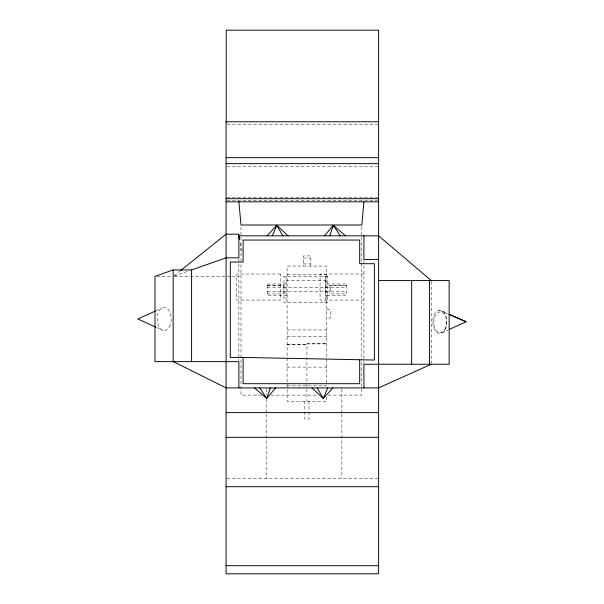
<?xml version="1.0" encoding="UTF-8"?>
<svg xmlns="http://www.w3.org/2000/svg" width="604" height="604" viewBox="0 0 604 604"><rect width="100%" height="100%" fill="white"/><g stroke="black" fill="none" stroke-linecap="round" stroke-linejoin="round"><path stroke-width="0.45" stroke-dasharray="3.02 2.27" d="M327.798 295.869L325.699 295.869L325.699 276.27L325.692 302.332M174.148 275.749L180 271.06M156.225 310.63L162.068 307.964M441.932 332.804L447.775 330.146M174.277 276.028L188.131 271.166M306.915 343.872L326.726 343.819L306.915 343.835L306.915 401.343M227.164 124.379L377.666 124.379M227.036 166.787L377.666 166.787M227.036 197.636L377.666 197.636M227.036 200.249L377.666 200.249M303.495 258.036L310.343 258.036M303.495 263.933L310.343 263.933M363.91 274.02L320.052 274.02L320.052 300.082L363.91 300.082M287.111 274.367L326.726 274.367M156.829 276.33L172.495 276.33M174.352 276.33L226.727 276.33M227.006 276.33L238.89 276.33M286.077 280.483L325.692 280.483M267.3 284.023L287.111 284.001M326.726 284.023L346.53 284.023L346.53 295.318L326.726 295.318M267.3 285.405L283.948 285.405M346.53 285.405L329.882 285.405L329.882 293.929L346.53 293.869M267.3 285.466L283.948 285.466M329.882 285.466L346.53 285.466M267.3 287.67L346.53 287.67M267.3 291.672L346.53 291.672M267.3 293.929L283.948 293.929L283.948 284.001M287.111 295.341L267.3 295.318L267.3 284.001M326.726 309.799L330.365 309.799L330.365 318.112L326.726 318.112M287.111 329.912L326.726 329.935M287.111 336.209L326.726 336.239M287.111 344.25L306.915 344.25L287.111 344.212M287.111 367.104L326.726 367.104M287.111 385.835L326.726 385.835L326.726 266.07L287.111 266.07L287.111 357.047M261.6 395.122L240.996 395.122L240.996 263.646M270.962 395.122L317.787 395.122M328.085 395.122L361.804 395.122L361.804 359.365M227.021 478.587L377.666 478.587M443.011 311.49A11.574 7.006 -90 0 1 444.559 330.282A11.574 7.006 -90 0 1 433.34 326.251A11.574 7.006 -90 0 1 439.47 310.222L441.29 310.471L447.3 313.401M439.47 310.222L448.077 313.944M156.708 327.572L162.71 330.297M240.052 243.065L241.645 253.008M431.286 281.517L431.286 363.314M363.91 260.43L363.91 363.54M361.804 226.885L361.804 236.307M361.804 237.251L361.804 358.421M341.887 388.848L341.887 413.151M341.887 414.087L341.887 478.587M330.509 287.67L330.509 291.672M326.726 396.783L326.726 401.343L287.111 401.343L287.111 357.961M310.343 266.07L310.343 255.9L303.495 255.9L303.495 266.07M308.991 401.343L308.991 419.116L304.846 419.116L304.846 401.343M286.077 276.27L286.077 302.332M266.175 388.848L266.175 395.394M266.175 399.131L266.175 413.151M266.175 414.087L266.175 478.587M240.996 226.885L240.996 236.307M240.996 237.251L240.996 262.702M238.89 258.761L238.89 360.724M280.633 274.02L236.776 274.02L236.776 300.082L280.633 300.082L280.633 274.02M327.798 276.27L283.971 276.27L283.971 302.332L327.798 302.332L327.798 276.27M169.384 326.779A11.574 7.006 -90 0 0 165.692 307.678A11.574 7.006 -90 0 0 157.523 322.513A11.574 7.006 -90 0 0 169.384 326.779M444.823 329.693A10.532 6.38 -90 0 0 441.728 312.177A10.532 6.38 -90 0 0 434.095 325.367A10.532 6.38 -90 0 0 444.823 329.693"/><path stroke-width="0.91" d="M363.91 201.819L361.804 224.998L240.996 224.998L238.89 201.819M266.711 398.451L270.313 387.911M329.739 235.832L333.332 225.3L345.48 235.832M272.344 235.832L276.753 225.3L288.085 235.832M311.966 387.911L323.246 398.451L327.7 387.911M324.491 235.832L333.295 225.3M275.552 387.911L266.757 398.451L254.571 387.911M267.096 235.832L276.753 225.3M323.291 398.451L332.947 387.911M180.732 270.479L226.092 234.171L238.89 234.171L238.89 257.832L226.092 257.832L191.589 269.95L173.159 269.95L154.986 276.33L154.986 361.645L238.89 361.645L238.89 387.911M155.387 311.007L137.855 318.988L155.855 327.179M449.451 329.384L466.145 321.781L449.014 314.163M431.286 364.25L378.61 387.911L226.092 387.911L173.416 361.645M378.61 121.766L226.092 121.766L226.092 573.8L378.61 573.8L378.61 30.2L226.228 30.2L226.228 122.491M226.092 157.667L378.61 157.667M226.092 163.654L378.61 163.654M226.092 198.686L378.61 198.686M226.092 201.819L378.61 201.819M378.61 259.493L363.91 259.493L363.91 235.832M378.61 280.581L449.149 280.581L449.149 364.25L363.91 364.25L363.91 387.911M243.102 357.432L230.305 357.432L230.305 262.045L243.102 262.045L243.102 240.052L359.697 240.052L359.697 263.706L374.389 263.706L374.389 360.037L243.102 357.432L243.102 383.699L359.697 383.699L359.697 360.037M226.092 412.615L378.61 412.615M226.092 437.319L378.61 437.319M226.092 486.726L378.61 486.726M226.092 565.691L378.61 565.691M448.931 314.322L466.145 321.781M431.286 280.581L378.61 235.832L238.89 235.832L239.471 239.448M333.416 225.3L340.233 235.832M259.818 387.911L266.636 398.451M276.806 225.3L282.838 235.832M317.213 387.911L323.246 398.451M429.519 280.581L429.519 364.25M411.656 280.581L411.656 364.25M191.589 269.95L191.589 361.645M173.159 269.95L173.159 361.645"/></g></svg>
